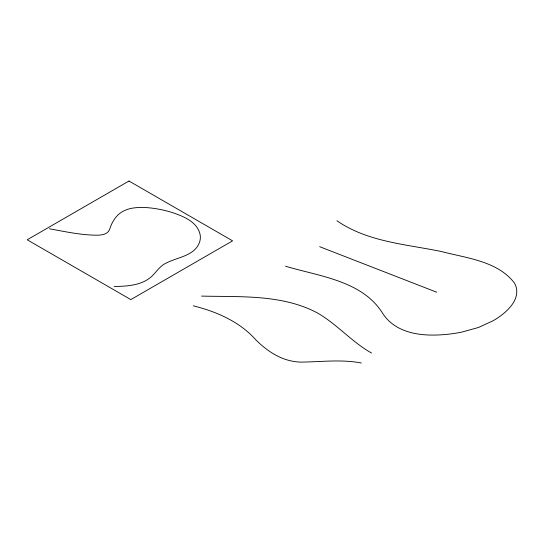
<?xml version="1.0" encoding="UTF-8"?>
<svg xmlns="http://www.w3.org/2000/svg" width="544" height="544" viewBox="0 0 544 544"><rect width="100%" height="100%" fill="white"/><g stroke="black" fill="none" stroke-linecap="round" stroke-linejoin="round"><path stroke-width="0.82" d="M114.247 286.511C127.337 286.266 142.229 285.498 152.238 275.917C156.733 271.368 160.317 265.608 166.41 262.956C178.072 256.938 195.792 255.809 199.92 240.958A46.818 27.03 0 0 0 200.206 235.103C197.785 222 183.58 216.369 172.373 212.575A78.302 45.206 0 0 0 160.847 209.583C151.545 207.781 141.916 206.625 132.491 208.134A23.698 13.682 0 0 0 125.059 210.331C116.953 213.595 112.057 221.442 109.589 229.48C107.807 234.219 102.122 235.062 97.696 235.198C81.416 235.246 65.396 231.656 49.45 228.8M201.511 296.092C240.176 297.078 281.914 294.154 317.22 312.848C336.92 324.068 351.771 341.986 371.593 353.049M361.359 362.984C341.244 359.162 320.844 361.923 300.601 362.114A33 19.054 0 0 1 291.978 361.107C277.902 358.34 265.758 349.772 255.782 339.789C239.578 321.586 216.526 311.617 193.297 305.837M285.498 266.193C319.593 276.502 362.97 280.629 383.207 314.214C397.528 335.05 425.435 336.716 448.31 334.186A89.026 51.401 0 0 0 461.774 332.119L478.604 327.434L493.041 320.79A89.434 51.632 0 0 0 501.942 314.881C509.748 308.7 518.112 299.737 516.582 288.959A47.858 27.628 0 0 0 514.366 282.921C497.406 260.984 466.664 258.189 441.612 251.566C406.055 244.202 367.724 242.032 336.892 220.735M319.682 246.704L436.655 292.203M128.982 181.016L27.2 239.782L130.818 299.601L232.601 240.842L128.982 181.016"/></g></svg>
